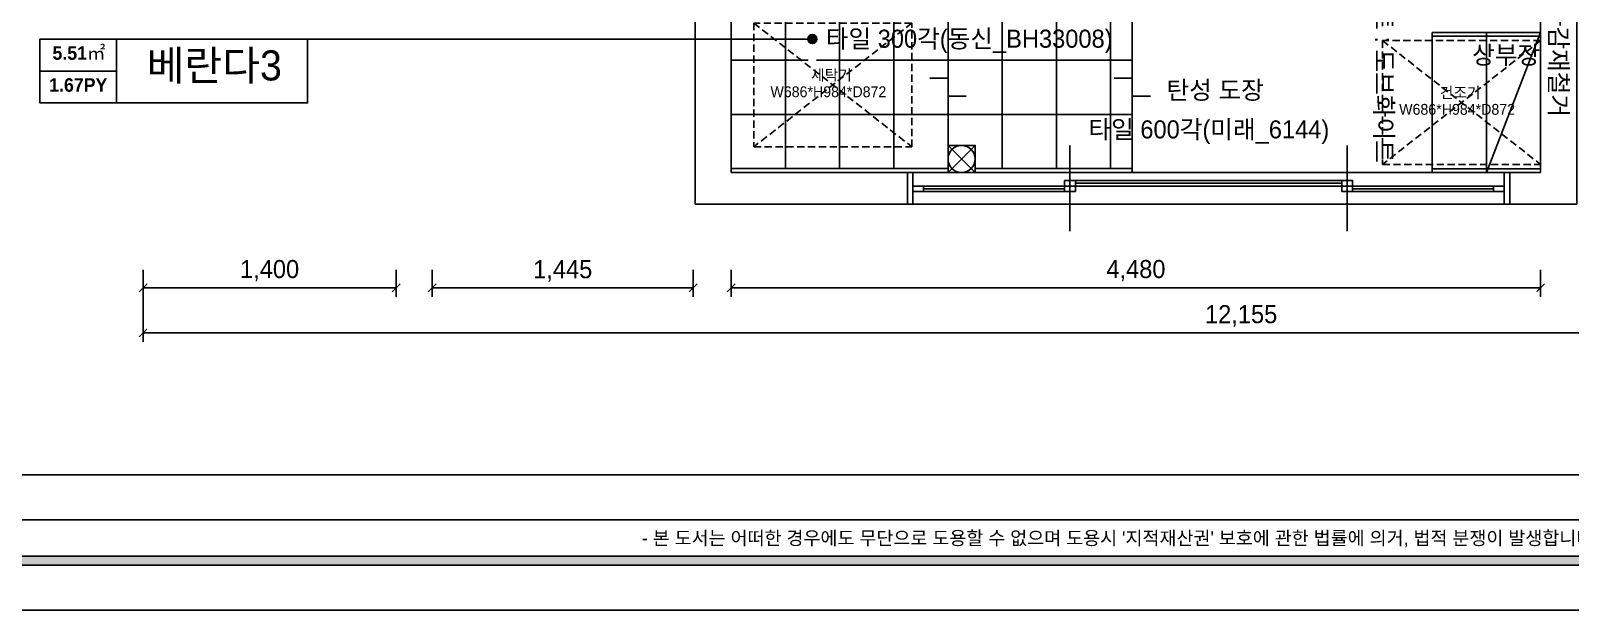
# Model space of a CAD drawing. Header units: inches. Extents: x 199882 to 277715, y -17863 to 11882.
# Drawn here: x 204937 to 213457, y -3468 to -258 of the extents above; entities that cross this region are included whole.
import ezdxf
from ezdxf.enums import TextEntityAlignment as Align

# ---------------------------------------------------------------- set-up
doc = ezdxf.new("R2010")
doc.units = ezdxf.units.IN
doc.header["$LTSCALE"] = 50
doc.header["$MEASUREMENT"] = 0
doc.linetypes.add('DH-HID2', pattern=[1.2, 0.8, -0.4])
for name, color, linetype in [('0-ELC TEXT', 7, 'Continuous'), ('03-TEXT', 3, 'Continuous'), ('04-WIN', 4, 'Continuous'), ('06-FUR', 6, 'Continuous'), ('3.기호.계단선', 30, 'Continuous'), ('E-HAT', 251, 'Continuous'), ('FORM(YOURNAME)-1', 1, 'Continuous'), ('FORM(YOURNAME)-11', 1, 'Continuous'), ('FU-FURM', 251, 'DH-HID2'), ('도면층2', 2, 'Continuous'), ('도면층4', 4, 'Continuous'), ('도면층5', 5, 'Continuous'), ('치수', 7, 'Continuous')]:
    doc.layers.add(name, color=color, linetype=linetype)
doc.styles.add('YOURNAME', font='HY울릉도M.TTF')
doc.styles.add('넥슨고딕', font='NEXONLv1GothicBold.ttf')
doc.styles.add('코레일둥고', font='Korail_Round_Gothic_Medium.ttf')
doc.dimstyles.new('YOURNAME-50', dxfattribs={"dimscale": 50, "dimtxt": 2, "dimasz": 0.9, "dimexe": 1, "dimexo": 3, "dimgap": 0.7, "dimtad": 1, "dimdec": 0, "dimzin": 0, "dimdsep": 46, "dimlunit": 6, "dimtxsty": 'YOURNAME', "dimblk": 'ARCHTICK', "dimcen": 0, "dimclrd": 1, "dimclre": 1, "dimclrt": 7, "dimadec": 0, "dimazin": 0, "dimtfac": 1, "dimtdec": 0, "dimtix": 1, "dimtmove": 2, "dimatfit": 3, "dimldrblk": 'ARCHTICK', "dimfxl": 0, "dimtolj": 1, "dimtzin": 0, "dimarcsym": 0})

# ---------------------------------------------------------------- blocks, each defined once
blk = doc.blocks.new('_ArchTick')
at = {"color": 0, "linetype": 'ByBlock', "const_width": 0.15}
blk.add_lwpolyline([(-0.5, -0.5), (0.5, 0.5)], dxfattribs=at)
blk = doc.blocks.new('*D41')
at = {"layer": 'Defpoints', "color": 0}
for p in [(205558.3, -1431.5), (217713.3, -1431.5), (205558.3, -1931.5)]:
    blk.add_point(p, dxfattribs=at)
at = {"layer": '치수', "color": 1, "lineweight": -2}
for p, q in [((205558.3, -1581.5), (205558.3, -1981.5)), ((217713.3, -1581.5), (217713.3, -1981.5)), ((217713.3, -1931.5), (205558.3, -1931.5))]:
    blk.add_line(p, q, dxfattribs=at)
at = {"layer": '치수', "color": 1, "lineweight": -2, "xscale": 45, "yscale": 45, "zscale": 45, "rotation": 180}
blk.add_blockref('_ArchTick', (205558.3, -1931.5), dxfattribs=at)
at = {"layer": '치수', "color": 1, "lineweight": -2, "xscale": 45, "yscale": 45, "zscale": 45}
blk.add_blockref('_ArchTick', (217713.3, -1931.5), dxfattribs=at)
at = {"layer": '치수', "color": 7, "insert": (211635.8, -1836.8), "char_height": 100, "attachment_point": 5, "style": 'YOURNAME'}
blk.add_mtext('\\A1;12,155', dxfattribs=at)
blk = doc.blocks.new('*D42')
at = {"layer": 'Defpoints', "color": 0}
for p in [(208813.3, -1431.5), (213293.3, -1431.5), (213293.3, -1681.5)]:
    blk.add_point(p, dxfattribs=at)
at = {"layer": '치수', "color": 1, "lineweight": -2}
for p, q in [((208813.3, -1581.5), (208813.3, -1731.5)), ((213293.3, -1581.5), (213293.3, -1731.5)), ((208813.3, -1681.5), (213293.3, -1681.5))]:
    blk.add_line(p, q, dxfattribs=at)
at = {"layer": '치수', "color": 1, "lineweight": -2, "xscale": 45, "yscale": 45, "zscale": 45, "rotation": 180}
blk.add_blockref('_ArchTick', (208813.3, -1681.5), dxfattribs=at)
at = {"layer": '치수', "color": 1, "lineweight": -2, "xscale": 45, "yscale": 45, "zscale": 45}
blk.add_blockref('_ArchTick', (213293.3, -1681.5), dxfattribs=at)
at = {"layer": '치수', "color": 7, "insert": (211053.3, -1586.8), "char_height": 100, "attachment_point": 5, "style": 'YOURNAME'}
blk.add_mtext('\\A1;4,480', dxfattribs=at)
blk = doc.blocks.new('*D43')
at = {"layer": 'Defpoints', "color": 0}
for p in [(207158.3, -1431.5), (208603.3, -1431.5), (208603.3, -1681.5)]:
    blk.add_point(p, dxfattribs=at)
at = {"layer": '치수', "color": 1, "lineweight": -2}
for p, q in [((207158.3, -1581.5), (207158.3, -1731.5)), ((208603.3, -1581.5), (208603.3, -1731.5)), ((207158.3, -1681.5), (208603.3, -1681.5))]:
    blk.add_line(p, q, dxfattribs=at)
at = {"layer": '치수', "color": 1, "lineweight": -2, "xscale": 45, "yscale": 45, "zscale": 45, "rotation": 180}
blk.add_blockref('_ArchTick', (207158.3, -1681.5), dxfattribs=at)
at = {"layer": '치수', "color": 1, "lineweight": -2, "xscale": 45, "yscale": 45, "zscale": 45}
blk.add_blockref('_ArchTick', (208603.3, -1681.5), dxfattribs=at)
at = {"layer": '치수', "color": 7, "insert": (207880.8, -1587.7), "char_height": 100, "attachment_point": 5, "style": 'YOURNAME'}
blk.add_mtext('\\A1;1,445', dxfattribs=at)
blk = doc.blocks.new('*D45')
at = {"layer": 'Defpoints', "color": 0}
for p in [(205558.3, -1431.5), (206958.3, -1431.5), (206958.3, -1681.5)]:
    blk.add_point(p, dxfattribs=at)
at = {"layer": '치수', "color": 1, "lineweight": -2}
for p, q in [((205558.3, -1581.5), (205558.3, -1731.5)), ((206958.3, -1581.5), (206958.3, -1731.5)), ((205558.3, -1681.5), (206958.3, -1681.5))]:
    blk.add_line(p, q, dxfattribs=at)
at = {"layer": '치수', "color": 1, "lineweight": -2, "xscale": 45, "yscale": 45, "zscale": 45, "rotation": 180}
blk.add_blockref('_ArchTick', (205558.3, -1681.5), dxfattribs=at)
at = {"layer": '치수', "color": 1, "lineweight": -2, "xscale": 45, "yscale": 45, "zscale": 45}
blk.add_blockref('_ArchTick', (206958.3, -1681.5), dxfattribs=at)
at = {"layer": '치수', "color": 7, "insert": (206258.3, -1586.8), "char_height": 100, "attachment_point": 5, "style": 'YOURNAME'}
blk.add_mtext('\\A1;1,400', dxfattribs=at)
blk = doc.blocks.new('FORM-ELEVATION')
at = {"layer": 'FORM(YOURNAME)-11'}
h = blk.add_hatch(color=256, dxfattribs=at)
h.dxf.hatch_style = 1
h.paths.add_polyline_path([(-10309, 35708), (71691, 35708), (71691, 35508), (-10309, 35508)])
h.paths.add_polyline_path([(-10309, -21492), (71691, -21492), (71691, -21692), (-10309, -21692)])
at = {"layer": 'Defpoints', "color": 158}
blk.add_line((62481, -20692), (-10309, -20692), dxfattribs=at)
for points in [[(-10309, -21692), (71691, -21692), (71691, 35708), (-10309, 35708)], [(-8309, 33708), (61071, 33708), (61071, -19692), (-8309, -19692)]]:
    blk.add_lwpolyline(points, close=True, dxfattribs=at)
at = {"layer": 'FORM(YOURNAME)-11', "color": 250}
blk.add_lwpolyline([(-11309, -22692), (72691, -22692), (72691, 36708), (-11309, 36708)], close=True, dxfattribs=at)
at = {"layer": 'FORM(YOURNAME)-11'}
blk.add_lwpolyline([(-10309, -21492), (71691, -21492), (71691, -21692), (-10309, -21692)], close=True, dxfattribs=at)
at = {"layer": 'FORM(YOURNAME)-11', "color": 1, "style": 'YOURNAME'}
blk.add_text("- 본 도서는 어떠한 경우에도 무단으로 도용할 수 없으며 도용시 '지적재산권' 보호에 관한 법률에 의거, 법적 분쟁이 발생합니다.  또한 본 도서에 관한 모든 저작권은 당사에 있습니다. -", height=300, dxfattribs=at).set_placement((28146, -21092), align=Align.MIDDLE_CENTER)
at = {"layer": 'FORM(YOURNAME)-11', "color": 3, "style": 'YOURNAME'}
for tag, height, p in [('1', 450, (71041, -1219)), ('2', 450, (71041, -1863)), ('3', 450, (71041, -3150)), ('4', 450, (71041, -5081)), ('5', 515, (71041, -7398)), ('6', 515, (71041, -9650)), ('7', 515, (71041, -11903)), ('8', 515, (71041, -14155)), ('9', 515, (71041, -16408)), ('10', 515, (66791, -18596)), ('11', 515, (71041, -18660)), ('12', 515, (66791, -20848)), ('13', 515, (71041, -20848))]:
    blk.add_attdef(tag, text='', height=height, dxfattribs=at).set_placement(p, align=Align.MIDDLE_RIGHT)
blk = doc.blocks.new('floor')
for p, q in [((210013.3, -72.7), (210013.3, -1042.7)), ((211033.3, -72.7), (211033.3, -1042.7)), ((210013.3, -892.7), (210163.3, -1042.7)), ((210013.3, -1042.7), (210163.3, -892.7))]:
    blk.add_line(p, q)
for points in [[(209913.3, -520.2), (210013.3, -520.2), (210013.3, -620.2), (210113.3, -620.2)], [(210933.3, -520.2), (211033.3, -520.2), (211033.3, -620.2), (211133.3, -620.2)]]:
    blk.add_lwpolyline(points)
blk.add_lwpolyline([(210013.3, -892.7), (210163.3, -892.7), (210163.3, -1042.7), (210013.3, -1042.7)], close=True)
blk.add_circle((210088.3, -967.7), 75)
at = {"layer": '도면층2'}
for p, q in [((208613.3, -1217.7), (208613.3, 1442.3)), ((208813.3, -72.7), (208813.3, -1042.7)), ((208813.3, -1042.7), (209788.3, -1042.7)), ((209788.3, -1042.7), (209788.3, -1217.7)), ((209788.3, -1217.7), (208613.3, -1217.7))]:
    blk.add_line(p, q, dxfattribs=at)
blk.add_lwpolyline([(213122.3, -1042.7), (213122.3, -1217.7), (213493.3, -1217.7), (213493.3, 3057.3), (213503.3, 3057.3), (213503.3, 3172.3), (213292.3, 3172.3), (213292.3, 727.3), (213077.3, 727.3), (213077.3, 477.3), (213292.3, 477.3), (213293.3, -1042.7)], close=True, dxfattribs=at)
at = {"layer": '도면층4'}
for p, q in [((210688.3, -1367.7), (210688.3, -892.7)), ((212222.3, -1367.7), (212222.3, -892.7)), ((213122.3, -1042.7), (209788.3, -1042.7)), ((209788.3, -1042.7), (209788.3, -1217.7)), ((209818.3, -1042.7), (209818.3, -1217.7)), ((210718.3, -1102.7), (212192.3, -1102.7)), ((213092.3, -1217.7), (213092.3, -1042.7)), ((213122.3, -1217.7), (213122.3, -1042.7)), ((210658.3, -1132.7), (209878.3, -1132.7)), ((212252.3, -1132.7), (213032.3, -1132.7)), ((209788.3, -1217.7), (213122.3, -1217.7))]:
    blk.add_line(p, q, dxfattribs=at)
for points in [[(210718.3, -1087.7), (210718.3, -1117.7), (210658.3, -1117.7), (210658.3, -1087.7)], [(212192.3, -1087.7), (212192.3, -1117.7), (212252.3, -1117.7), (212252.3, -1087.7)], [(209878.3, -1117.7), (209878.3, -1147.7), (209818.3, -1147.7), (209818.3, -1117.7)], [(210718.3, -1117.7), (210718.3, -1147.7), (210658.3, -1147.7), (210658.3, -1117.7)], [(212192.3, -1117.7), (212192.3, -1147.7), (212252.3, -1147.7), (212252.3, -1117.7)], [(213032.3, -1117.7), (213032.3, -1147.7), (213092.3, -1147.7), (213092.3, -1117.7)]]:
    blk.add_lwpolyline(points, close=True, dxfattribs=at)
at = {"layer": '도면층5'}
for p, q in [((212192.3, -1087.7), (210718.3, -1087.7)), ((209878.3, -1117.7), (210658.3, -1117.7)), ((209878.3, -1147.7), (210658.3, -1147.7)), ((212192.3, -1117.7), (210718.3, -1117.7)), ((213032.3, -1117.7), (212252.3, -1117.7)), ((213032.3, -1147.7), (212252.3, -1147.7))]:
    blk.add_line(p, q, dxfattribs=at)

msp = doc.modelspace()

# ---------------------------------------------------------------- hatches: boundary and pattern name
at = {"layer": '0-ELC TEXT'}
h = msp.add_hatch(color=256, dxfattribs=at)
h.dxf.hatch_style = 1
edge = h.paths.add_edge_path()
edge.add_arc((209262.1, -303.7), 25, 90, 450)
h = msp.add_hatch(color=256, dxfattribs=at)
h.dxf.hatch_style = 1
edge = h.paths.add_edge_path()
edge.add_arc((209262.1, -303.7), 25, 90, 450)
at = {"layer": 'E-HAT'}
h = msp.add_hatch(dxfattribs=at)
h.set_pattern_fill('_USER', color=256, scale=300, angle=180, pattern_type=0)
h.set_pattern_definition([(180, (211033.25, -1020.95), (-4e-14, -300), [])])
h.paths.add_polyline_path([(211033.3, -1020.9), (211033.3, -75.9), (210618.3, -75.9), (210013.3, -75.9), (210013.3, -870.9), (210163.3, -870.9), (210163.3, -1020.9)])
h.paths.add_polyline_path([(210444.3, -96.9), (210451.3, -96.9), (210451.3, -90.9), (210444.3, -90.9)], flags=16)
h.paths.add_polyline_path([(210534.3, -132.9, -1), (210534.3, -126.9), (210535, -126.9, -1.132782), (210534.3, -120.9), (210534.3, -96.9), (210582.3, -96.9), (210582.3, -147.9)], flags=16)
h.paths.add_polyline_path([(210582.1, -127, -1.032744), (210582.3, -132.9), (210580.8, -133.3, -1.280776), (210582.3, -138.9), (210582.3, -144.9, 1), (210582.3, -138.9, 3.905125), (210567.3, -120.9, -1), (210567.3, -126.9), (210572.3, -132.9), (210582.3, -132.9), (210582.3, -126.9), (210567.3, -126.9, -1), (210567.3, -132.9), (210574.8, -138.9), (210582.3, -138.9), (210582.3, -132.9), (210567.3, -132.9, -1), (210567.3, -138.9), (210581.1, -138.7, 1.210958), (210582.3, -132.9, 3.201562), (210567.3, -120.9, 0.146549), (210580.3, -96.9, -7.515144)])
h.paths.add_polyline_path([(210013.3, -75.9), (209418.3, -75.9), (208813.3, -75.9), (208813.3, -411.9), (209237.1, -411.9, -1), (209287.1, -411.9, -1), (209237.1, -411.9), (208813.3, -411.9), (208813.3, -1020.9), (209788.3, -1020.9), (210013.3, -1020.9)])
h = msp.add_hatch(dxfattribs=at)
h.set_pattern_fill('_USER', color=256, scale=300, angle=270, pattern_type=0)
h.set_pattern_definition([(270, (210013.25, -75.95), (300, -6e-14), [])])
h.paths.add_polyline_path([(211033.3, -75.9), (210618.3, -75.9), (210618.3, -80.9, -0.414214), (210608.3, -90.9), (210575.3, -90.9), (210575.3, -96.9), (210580.3, -96.9, -0.414214), (210582.3, -98.9), (210582.3, -120.9, -1), (210582.3, -126.9, -1), (210582.3, -132.9, -1), (210582.3, -138.9, -1), (210582.3, -144.9), (210582.3, -145.9, -0.414214), (210580.3, -147.9), (210536.3, -147.9, -0.414214), (210534.3, -145.9), (210534.3, -144.9, -1), (210534.3, -138.9, -1), (210534.3, -132.9, -1), (210534.3, -126.9, -1), (210534.3, -120.9), (210534.3, -98.9, -0.414214), (210536.3, -96.9), (210541.3, -96.9), (210541.3, -90.9), (210485.3, -90.9), (210485.3, -96.9), (210490.3, -96.9, -0.414214), (210492.3, -98.9), (210492.3, -120.9, -1), (210492.3, -126.9, -1), (210492.3, -132.9, -1), (210492.3, -138.9, -1), (210492.3, -144.9), (210492.3, -145.9, -0.414214), (210490.3, -147.9), (210446.3, -147.9, -0.414214), (210444.3, -145.9), (210444.3, -144.9, -1), (210444.3, -138.9, -1), (210444.3, -132.9, -1), (210444.3, -126.9, -1), (210444.3, -120.9), (210444.3, -98.9, -0.414214), (210446.3, -96.9), (210451.3, -96.9), (210451.3, -90.9), (210418.3, -90.9, -0.414214), (210408.3, -80.9), (210408.3, -75.9), (210013.3, -75.9), (210013.3, -870.9), (210163.3, -870.9), (210163.3, -1020.9), (211033.3, -1020.9)])
h.paths.add_polyline_path([(210013.3, -75.9), (209418.3, -75.9), (208813.3, -75.9), (208813.3, -411.9), (209237.1, -411.9, -1), (209287.1, -411.9, -1), (209237.1, -411.9), (208813.3, -411.9), (208813.3, -1020.9), (209788.3, -1020.9), (210013.3, -1020.9)])

# ---------------------------------------------------------------- linework, layer by layer
at = {"layer": '0-ELC TEXT'}
for p, q in [((205411.7, -657.5), (205411.7, -303.7)), ((206468.9, -303.7), (209262.1, -303.7)), ((205411.7, -480.6), (204987, -480.6))]:
    msp.add_line(p, q, dxfattribs=at)
msp.add_lwpolyline([(206468.9, -303.7), (204987, -303.7), (204987, -657.5), (206468.9, -657.5)], close=True, dxfattribs=at)
msp.add_circle((209262.1, -303.7), 25, dxfattribs=at)
msp.add_circle((209262.1, -303.7), 25, dxfattribs=at)
at = {"layer": '06-FUR'}
for p, q in [((212692.8, -287.7), (213292.8, -287.7)), ((212692.8, -1022.7), (213293.3, -1022.7))]:
    msp.add_line(p, q, dxfattribs=at)
msp.add_lwpolyline([(212692.8, -267.7), (213292.8, -267.7), (213293.3, -1042.7), (212692.8, -1042.7)], close=True, dxfattribs=at)
msp.add_lwpolyline([(213292.8, -267.7), (212993.3, -267.7), (212993.3, -1042.7), (213293.3, -1042.7), (213292.8, -267.7), (212993, -1042.7)], dxfattribs=at)
at = {"layer": 'FU-FURM'}
for p, q in [((208938.3, -214.7), (209813.3, -900.7)), ((209813.3, -214.7), (208938.3, -900.7)), ((212418.3, -312.2), (213293.3, -998.2)), ((213293.3, -312.2), (212418.3, -998.2))]:
    msp.add_line(p, q, dxfattribs=at)
for points in [[(208938.3, -214.7), (208938.3, -900.7), (209813.3, -900.7), (209813.3, -214.7)], [(212418.3, -312.2), (212418.3, -998.2), (213293.3, -998.2), (213293.3, -312.2)]]:
    msp.add_lwpolyline(points, close=True, dxfattribs=at)

# ---------------------------------------------------------------- block references
at = {"layer": '04-WIN'}
msp.add_blockref('floor', (0, 0), dxfattribs=at)
at = {"layer": 'FORM(YOURNAME)-1', "xscale": 0.2500000000000001, "yscale": 0.2500000000000001, "zscale": 0.2500000000000001}
msp.add_blockref('FORM-ELEVATION', (205083.5, 2205.4), dxfattribs=at)

# ---------------------------------------------------------------- texts
at = {"layer": '0-ELC TEXT', "style": '코레일둥고'}
msp.add_text('기존벽체마감재철거', height=100, rotation=270, dxfattribs=at).set_placement((213342.6, 393.7))
for s, height, p in [('상부장', 100, (212914.1, -441.5)), ('세탁기', 60, (209255.1, -532.8)), ('W686*H984*D872', 60, (209030.5, -625.6)), ('탄성 도장', 100, (211222.7, -636.3)), ('건조기', 60, (212735.1, -630.3)), ('W686*H984*D872', 60, (212510.5, -723.1))]:
    msp.add_text(s, height=height, dxfattribs=at).set_placement(p)
at = {"layer": '03-TEXT'}
for s, height, style, p in [('5.51㎡', 75, '넥슨고딕', (205203.2, -418.5)), ('베란다3', 166.67, '코레일둥고', (205952, -533)), ('1.67PY', 75, '넥슨고딕', (205199.3, -595.4))]:
    msp.add_text(s, height=height, dxfattribs=dict(at, style=style)).set_placement(p, align=Align.CENTER)
at = {"layer": '3.기호.계단선', "color": 140, "style": '코레일둥고'}
msp.add_text('패트 : 도브화이트', height=100, rotation=270, dxfattribs=at).set_placement((212376.8, -1.6))
for s, p in [('타일 300각(동신_BH33008)', (209336.7, -351.6)), ('타일 600각(미래_6144)', (210790.5, -854))]:
    msp.add_text(s, height=100, dxfattribs=at).set_placement(p)

# ---------------------------------------------------------------- dimensions: what is measured, and where the dimension line sits
at = {"layer": '치수'}
for base, p1, p2, picture, middle in [((205558.3, -1931.5), (217713.3, -1431.5), (205558.3, -1431.5), '*D41', (211635.8, -1836.8)), ((206958.3, -1681.5), (205558.3, -1431.5), (206958.3, -1431.5), '*D45', (206258.3, -1586.8)), ((208603.3, -1681.5), (207158.3, -1431.5), (208603.3, -1431.5), '*D43', (207880.8, -1587.7)), ((213293.3, -1681.5), (208813.3, -1431.5), (213293.3, -1431.5), '*D42', (211053.3, -1586.8))]:
    dim = msp.add_linear_dim(base=base, p1=p1, p2=p2, angle=180, dimstyle='YOURNAME-50', override={"dimfxl": 1.25, "dimarcsym": 2}, dxfattribs=at)
    dim.commit()
    dim.dimension.update_dxf_attribs({"geometry": picture, "text_midpoint": middle})

doc.saveas('drawing.dxf')
